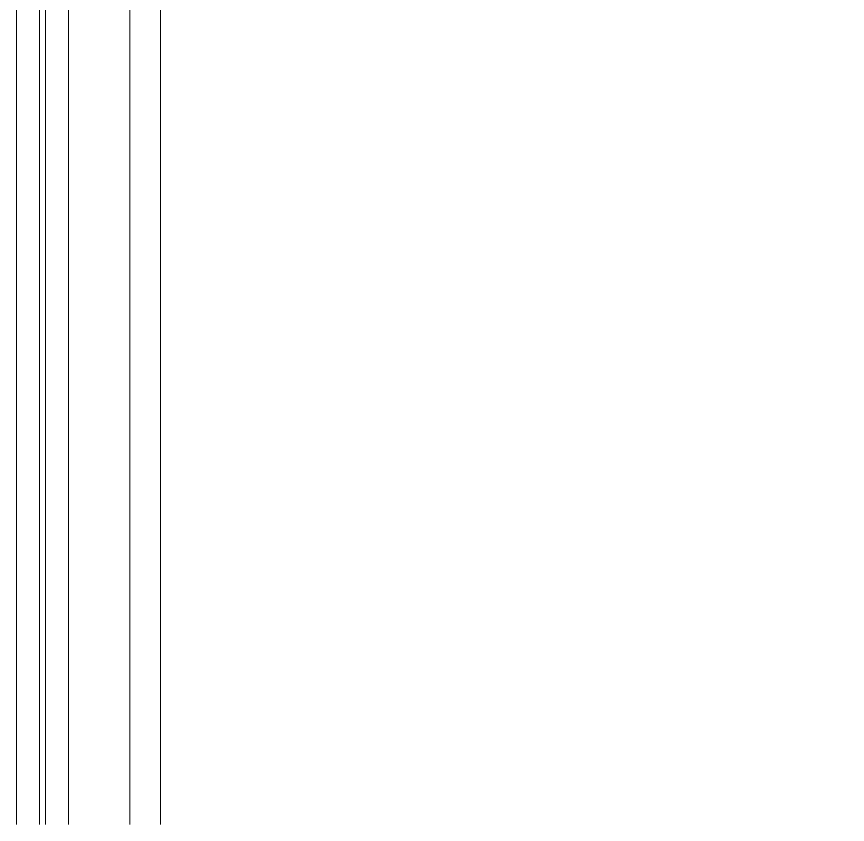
# Model space of a CAD drawing. Header units: millimetres. Extents: x 106699 to 122058, y 158555 to 162844.
# Drawn here: x 114666.84 to 114682.03, y 161944.18 to 161958.95 of the extents above; entities that cross this region are included whole.
import ezdxf

# ---------------------------------------------------------------- set-up
doc = ezdxf.new("R2010")
doc.units = ezdxf.units.MM
doc.linetypes.add('$0$4+1 daire_(K) TİP A - C BLOK$0$4+1 (K) 1$0$3+1 daire1$0$131121 243C_L00F00(plan)$0$HIDDEN2', pattern=[4.7625, 3.175, -1.5875])
doc.layers.add('300_Z4_STR_F03$0$AUDIT_D_220920114151-103', color=251, linetype='Continuous', lineweight=5)
doc.layers.add('S2000-002 Çizgi', color=7, linetype='Continuous')

# ---------------------------------------------------------------- blocks, each defined once
blk = doc.blocks.new('A$C247bf20d')
at = {"layer": '300_Z4_STR_F03$0$AUDIT_D_220920114151-103', "color": 251, "lineweight": 9, "true_color": 0x5c5c5c}
for points in [[(371.462, 492.646), (371.462, 516.487), (371.883, 516.487), (371.883, 492.646)], [(372.41, 492.646), (372.41, 516.487), (371.989, 516.487), (371.989, 492.646)], [(373.531, 492.646), (373.531, 516.487), (374.091, 516.487), (374.091, 492.646)]]:
    blk.add_lwpolyline(points, dxfattribs=at)
at = {"layer": '300_Z4_STR_F03$0$AUDIT_D_220920114151-103', "color": 251, "linetype": '$0$4+1 daire_(K) TİP A - C BLOK$0$4+1 (K) 1$0$3+1 daire1$0$131121 243C_L00F00(plan)$0$HIDDEN2', "lineweight": 9, "ltscale": 2, "true_color": 0x5c5c5c}
blk.add_arc((376.589, 442.181), 80, 0, 90.13297, dxfattribs=at)

msp = doc.modelspace()

# ---------------------------------------------------------------- block references
at = {"layer": 'S2000-002 Çizgi'}
msp.add_blockref('A$C247bf20d', (114295.374, 161451.533), dxfattribs=at)

doc.saveas('drawing.dxf')
